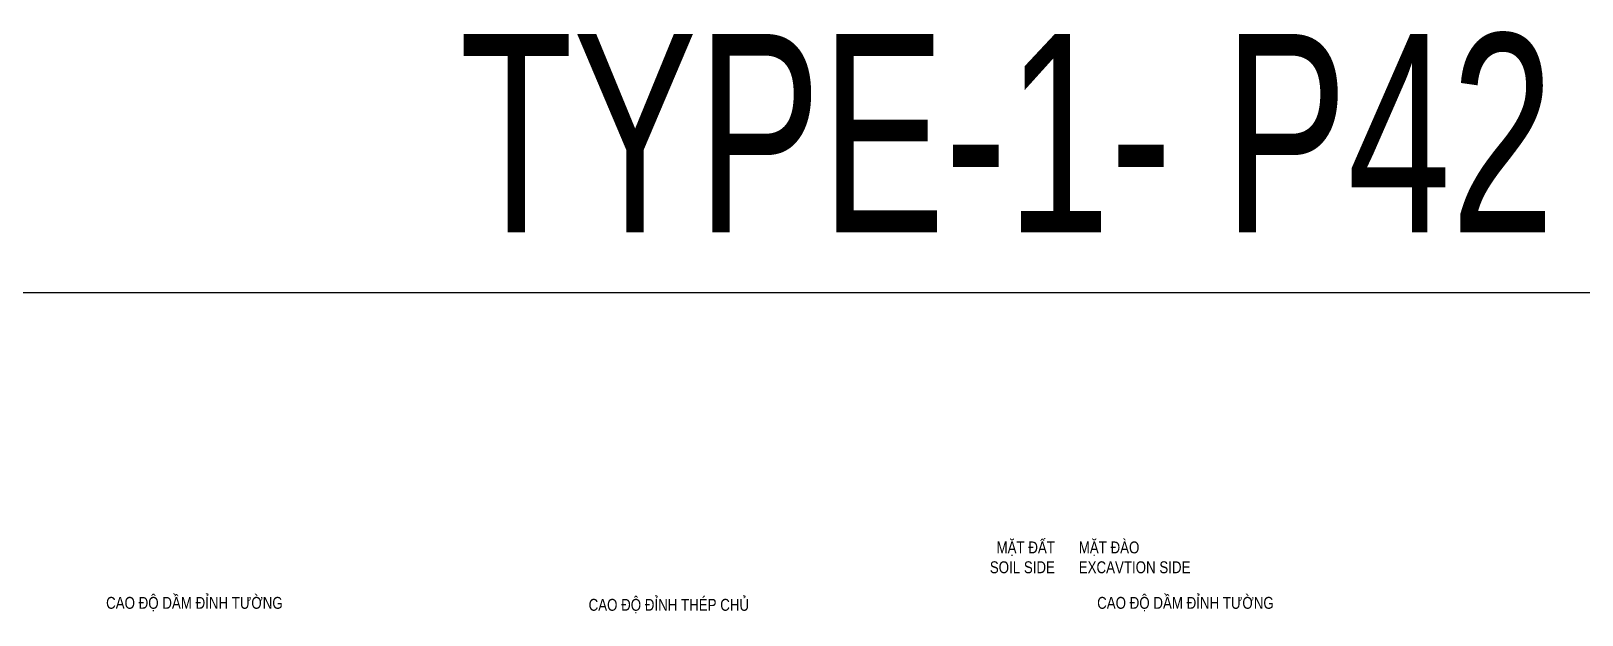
# Model space of a CAD drawing. Header units: millimetres. Extents: x 2746337 to 7547699, y -363432 to 15720.
# Drawn here: x 2765935 to 2805003, y 914 to 15630 of the extents above; entities that cross this region are included whole.
import ezdxf
from ezdxf.enums import TextEntityAlignment as Align

# ---------------------------------------------------------------- set-up
doc = ezdxf.new("R2010")
doc.units = ezdxf.units.MM
doc.header["$LTSCALE"] = 1200
for name, color, linetype, lineweight in [('030_Label', 4, 'Continuous', 5), ('LEADER', 8, 'Continuous', 9), ('TEXTVN', 2, 'Continuous', 20)]:
    doc.layers.add(name, color=color, linetype=linetype, lineweight=lineweight)
doc.styles.add('DB_Arial', font='arial.ttf', dxfattribs={"width": 0.8})
doc.styles.add('VNROMANS', font='VHAVAN.TTF', dxfattribs={"width": 0.8})

msp = doc.modelspace()

# ---------------------------------------------------------------- linework, layer by layer
msp.add_lwpolyline([(2746337, 9038.3), (2839854.3, 9038.3), (2839854.3, -68114), (2746337, -68114)], close=True)
at = {"layer": 'LEADER', "lineweight": 20}
for points in [[(2789226.6, 1766.9, 0, 150, 0), (2789726.6, 1766.9, 0, 0, 0), (2791726.6, 1766.9, 0, 0, 0)], [(2794826.6, 1766.9, 0, 150, 0), (2794326.6, 1766.9, 0, 0, 0), (2792326.6, 1766.9, 0, 0, 0)]]:
    msp.add_lwpolyline(points, format="xyseb", dxfattribs=at)

# ---------------------------------------------------------------- texts
at = {"layer": '030_Label', "style": 'VNROMANS', "width": 0.7}
msp.add_text('type-1- p42', height=5000, dxfattribs=at).set_placement((2790516.6, 13055.4), align=Align.MIDDLE_CENTER)
at = {"layer": 'TEXTVN', "style": 'DB_Arial', "width": 0.8}
for s, p in [('MẶT ĐẤT', (2791726.6, 2466.9)), ('SOIL SIDE', (2791726.6, 1966.9))]:
    msp.add_text(s, height=300, dxfattribs=at).set_placement(p, align=Align.RIGHT)
for s, p in [('MẶT ĐÀO', (2792326.6, 2466.9)), ('EXCAVTION SIDE', (2792326.6, 1966.9)), ('CAO ĐỘ DẦM ĐỈNH TƯỜNG', (2767826.8, 1070)), ('CAO ĐỘ ĐỈNH THÉP CHỦ', (2779980.5, 1020)), ('CAO ĐỘ DẦM ĐỈNH TƯỜNG', (2792790.3, 1070))]:
    msp.add_text(s, height=300, dxfattribs=at).set_placement(p)

doc.saveas('drawing.dxf')
